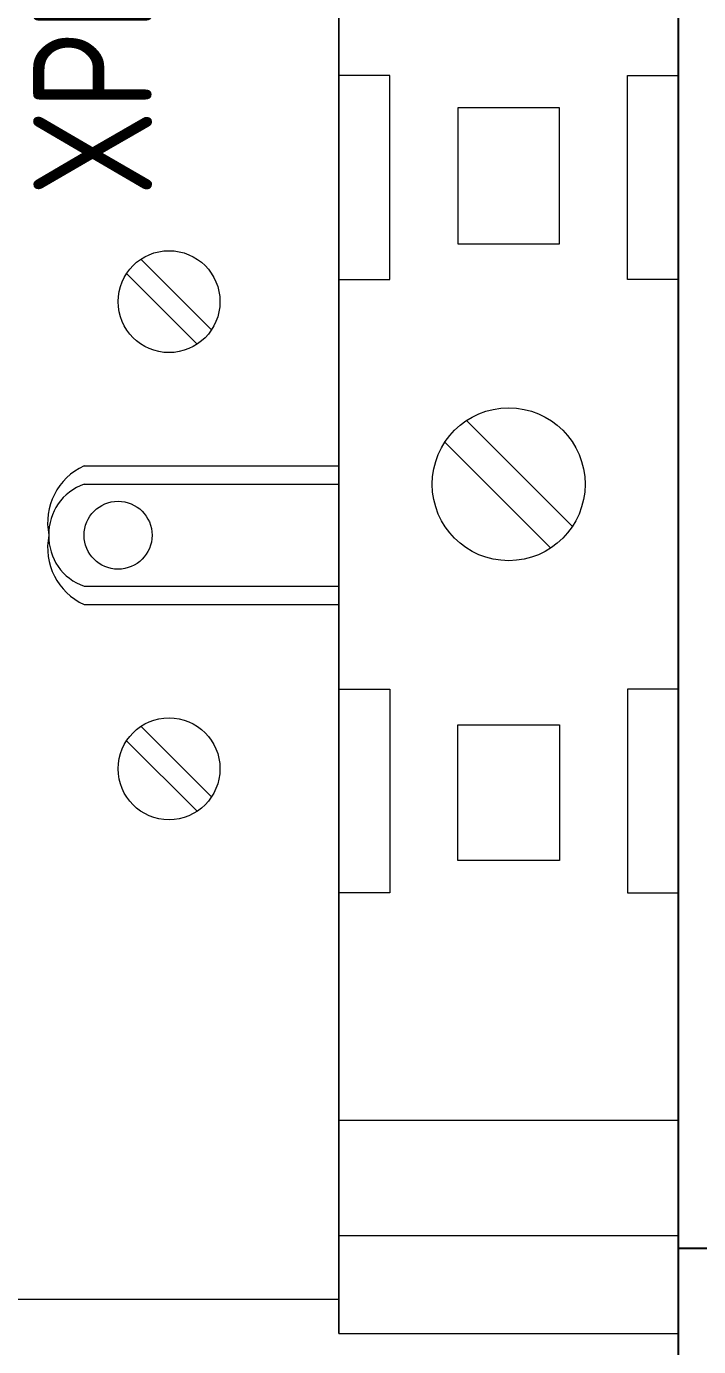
# Model space of a CAD drawing. Header units: millimetres. Extents: x 3520 to 8864, y 403 to 1747.
# Drawn here: x 7110.33 to 7130.13, y 1182.06 to 1220.93 of the extents above; entities that cross this region are included whole.
import ezdxf

# ---------------------------------------------------------------- set-up
doc = ezdxf.new("R2010")
doc.units = ezdxf.units.MM
doc.layers.add('Стерка', color=7, linetype='Continuous', lineweight=15)
doc.styles.add('ГОСТ В', font='GOST_0.TTF', dxfattribs={"height": 3.5})

msp = doc.modelspace()

# ---------------------------------------------------------------- linework, layer by layer
for p, q in [((7129.534, 1184.952, 1518.358), (7129.534, 1229.952, 1518.358)), ((7234.534, 1184.952, 1518.358), (7129.534, 1184.952, 1518.358)), ((7129.534, 1163.452, 1518.358), (7129.534, 1184.952, 1518.358))]:
    msp.add_line(p, q)
at = {"layer": 'Стерка', "color": 7}
for p, q in [((7119.534, 1232.527, 1518.358), (7119.534, 1182.527, 1518.358)), ((7119.534, 1232.527, 1518.358), (7119.534, 1182.527, 1518.358)), ((7119.534, 1232.527, 1518.358), (7119.534, 1182.527, 1518.358)), ((7119.534, 1232.527, 1518.358), (7119.534, 1182.527, 1518.358)), ((7119.534, 1232.527, 1518.358), (7119.534, 1182.527, 1518.358)), ((7119.534, 1182.527, 1518.358), (7119.534, 1232.527, 1518.358)), ((7119.534, 1182.527, 1518.358), (7119.534, 1232.527, 1518.358)), ((7119.534, 1232.527, 1518.358), (7119.534, 1182.527, 1518.358)), ((7119.534, 1182.527, 1518.358), (7119.534, 1232.527, 1518.358)), ((7119.534, 1182.527, 1518.358), (7119.534, 1232.527, 1518.358)), ((7119.534, 1232.527, 1518.358), (7119.534, 1182.527, 1518.358)), ((7119.534, 1232.452, 1518.358), (7119.534, 1182.452, 1518.358)), ((7119.534, 1182.452, 1518.358), (7119.534, 1232.452, 1518.358)), ((7119.534, 1182.452, 1518.358), (7119.534, 1232.452, 1518.358)), ((7119.534, 1232.452, 1518.358), (7119.534, 1182.452, 1518.358)), ((7119.534, 1232.452, 1518.358), (7119.534, 1182.452, 1518.358)), ((7129.534, 1232.452, 1518.358), (7129.534, 1182.452, 1518.358)), ((7119.534, 1230.027, 1518.358), (7119.534, 1185.027, 1518.358)), ((7119.534, 1230.027, 1518.358), (7119.534, 1185.027, 1518.358)), ((7119.534, 1229.952, 1518.358), (7119.534, 1184.952, 1518.358)), ((7119.534, 1229.952, 1518.358), (7119.534, 1184.952, 1518.358)), ((7119.534, 1228.527, 1518.358), (7119.534, 1186.527, 1518.358)), ((7119.534, 1228.527, 1518.358), (7119.534, 1186.527, 1518.358)), ((7119.534, 1228.452, 1518.358), (7119.534, 1183.452, 1518.358)), ((7119.534, 1183.452, 1518.358), (7119.534, 1228.452, 1518.358)), ((7119.534, 1183.452, 1518.358), (7119.534, 1228.452, 1518.358)), ((7119.534, 1225.027, 1518.358), (7119.534, 1190.027, 1518.358)), ((7119.534, 1225.027, 1518.358), (7119.534, 1190.027, 1518.358)), ((7119.534, 1224.952, 1518.358), (7119.534, 1189.952, 1518.358)), ((7119.534, 1224.952, 1518.358), (7119.534, 1189.952, 1518.358)), ((7119.534, 1224.952, 1518.358), (7119.534, 1189.952, 1518.358)), ((7119.534, 1185.027, 1518.358), (7119.534, 1220.027, 1518.358)), ((7119.534, 1185.027, 1518.358), (7119.534, 1220.027, 1518.358)), ((7119.534, 1184.952, 1518.358), (7119.534, 1219.952, 1518.358)), ((7119.534, 1184.952, 1518.358), (7119.534, 1219.952, 1518.358)), ((7119.534, 1184.952, 1518.358), (7119.534, 1219.952, 1518.358)), ((7121.034, 1219.482, 1518.358), (7119.534, 1219.482, 1518.358)), ((7121.034, 1213.482, 1518.358), (7121.034, 1219.482, 1518.358)), ((7128.034, 1213.482, 1518.358), (7128.034, 1219.482, 1518.358)), ((7128.034, 1219.482, 1518.358), (7129.534, 1219.482, 1518.358)), ((7124.534, 1218.533, 1518.358), (7123.034, 1218.533, 1518.358)), ((7123.034, 1218.533, 1518.358), (7123.034, 1214.533, 1518.358)), ((7126.034, 1218.533, 1518.358), (7124.534, 1218.533, 1518.358)), ((7126.034, 1214.533, 1518.358), (7126.034, 1218.533, 1518.358)), ((7123.034, 1214.533, 1518.358), (7126.034, 1214.533, 1518.358)), ((7113.707, 1214.079, 1518.358), (7115.785, 1212.001, 1518.358)), ((7113.283, 1213.655, 1518.358), (7115.361, 1211.577, 1518.358)), ((7119.534, 1213.482, 1518.358), (7121.034, 1213.482, 1518.358)), ((7129.534, 1213.482, 1518.358), (7128.034, 1213.482, 1518.358)), ((7119.534, 1202.527, 1518.358), (7119.534, 1212.527, 1518.358)), ((7119.534, 1202.527, 1518.358), (7119.534, 1212.527, 1518.358)), ((7119.534, 1202.452, 1518.358), (7119.534, 1212.452, 1518.358)), ((7119.534, 1202.452, 1518.358), (7119.534, 1212.452, 1518.358)), ((7119.534, 1202.452, 1518.358), (7119.534, 1212.452, 1518.358)), ((7126.411, 1206.211, 1518.358), (7123.293, 1209.329, 1518.358)), ((7125.775, 1205.575, 1518.358), (7122.657, 1208.693, 1518.358)), ((7112.034, 1207.993, 1518.358), (7119.534, 1207.993, 1518.358)), ((7112.034, 1207.452, 1518.358), (7119.534, 1207.452, 1518.358)), ((7119.534, 1207.527, 1518.358), (7119.534, 1197.527, 1518.358)), ((7119.534, 1207.527, 1518.358), (7119.534, 1197.527, 1518.358)), ((7119.534, 1207.452, 1518.358), (7119.534, 1197.452, 1518.358)), ((7119.534, 1207.452, 1518.358), (7119.534, 1197.452, 1518.358)), ((7119.534, 1207.452, 1518.358), (7119.534, 1197.452, 1518.358)), ((7112.034, 1204.452, 1518.358), (7119.534, 1204.452, 1518.358)), ((7112.034, 1203.912, 1518.358), (7119.534, 1203.912, 1518.358)), ((7119.534, 1201.422, 1518.358), (7121.034, 1201.422, 1518.358)), ((7121.034, 1201.422, 1518.358), (7121.034, 1195.422, 1518.358)), ((7129.534, 1201.422, 1518.358), (7128.034, 1201.422, 1518.358)), ((7128.034, 1201.422, 1518.358), (7128.034, 1195.422, 1518.358)), ((7115.785, 1198.249, 1518.358), (7113.707, 1200.328, 1518.358)), ((7123.034, 1196.371, 1518.358), (7123.034, 1200.371, 1518.358)), ((7123.034, 1200.371, 1518.358), (7126.034, 1200.371, 1518.358)), ((7126.034, 1200.371, 1518.358), (7126.034, 1196.371, 1518.358)), ((7115.361, 1197.825, 1518.358), (7113.283, 1199.903, 1518.358)), ((7124.534, 1196.371, 1518.358), (7123.034, 1196.371, 1518.358)), ((7126.034, 1196.371, 1518.358), (7124.534, 1196.371, 1518.358)), ((7121.034, 1195.422, 1518.358), (7119.534, 1195.422, 1518.358)), ((7128.034, 1195.422, 1518.358), (7129.534, 1195.422, 1518.358)), ((7119.534, 1188.731, 1518.358), (7129.534, 1188.731, 1518.358)), ((7119.534, 1185.334, 1518.358), (7129.534, 1185.334, 1518.358)), ((7119.534, 1183.452, 1518.358), (7109.534, 1183.452, 1518.358)), ((7119.534, 1182.452, 1518.358), (7129.534, 1182.452, 1518.358))]:
    msp.add_line(p, q, dxfattribs=at)
for centre, radius in [((7114.534, 1212.828, 1518.358), 1.5), ((7124.534, 1207.452, 1518.358), 2.25), ((7113.034, 1205.952, 1518.358), 1), ((7113.034, 1205.952, 1518.358), 1), ((7114.534, 1199.076, 1518.358), 1.5)]:
    msp.add_circle(centre, radius, dxfattribs=at)
for centre, radius, start, end in [((7112.788, 1206.326, 1518.358), 1.829, 114.3386, 191.802), ((7112.533, 1205.999, 1518.358), 1.537, 108.9686, 181.7422), ((7112.788, 1205.578, 1518.358), 1.829, 168.198, 245.6614), ((7112.533, 1205.905, 1518.358), 1.537, 178.2578, 251.0314)]:
    msp.add_arc(centre, radius, start, end, dxfattribs=at)

# ---------------------------------------------------------------- texts
at = {"layer": 'Стерка', "color": 7, "insert": (7110.533, 1215.93, 1518.358), "char_height": 3.5, "attachment_point": 1, "rotation": 90, "style": 'ГОСТ В'}
msp.add_mtext_dynamic_manual_height_columns('XPE.5', width=5, gutter_width=17.5, heights=[0], dxfattribs=at)

doc.saveas('drawing.dxf')
